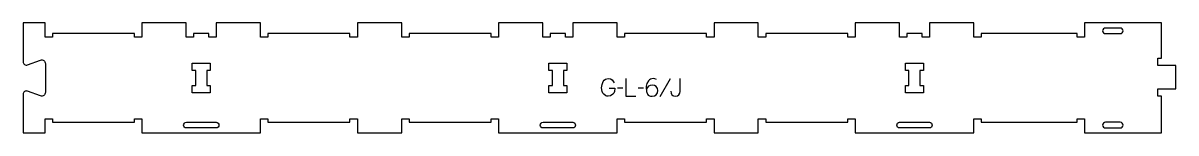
# Model space of a CAD drawing. Header units: millimetres. Extents: x -971 to 968, y -92 to 94.
import ezdxf

# ---------------------------------------------------------------- set-up
doc = ezdxf.new("R2010")
doc.units = ezdxf.units.MM
for name, color, linetype, true_color in [('1_ANYTOOL_1MMDEEP_LABELS_S', 2, 'Continuous', 0xffff00), ('3_ANYTOOL_CUTTHROUGH_INSID', 4, 'Continuous', 0x00ffff), ('4_ANYTOOL_CUTTHROUGH_OUTSI', 5, 'Continuous', 0x0000ff)]:
    doc.layers.add(name, color=color, linetype=linetype, true_color=true_color)

msp = doc.modelspace()

# ---------------------------------------------------------------- linework, layer by layer
at = {"layer": '1_ANYTOOL_1MMDEEP_LABELS_S'}
for p, q in [((37.7, -16.1), (28.9, -16.2)), ((72.6, -16.1), (63.8, -16.2)), ((117.3, -0.5), (100.1, -31.2))]:
    msp.add_line(p, q, dxfattribs=at)
for points in [[(14.8, -16.2), (24.6, -16.2), (23.5, -22.2), (22.4, -24.5), (20.8, -26.5), (17.2, -29.1), (13.2, -30), (11.1, -29.8), (9.2, -29.2), (5.6, -26.5), (4.1, -24.5), (3, -22), (2.1, -15.5), (2.8, -10.2), (4.8, -5.1), (6.4, -2.8), (8.4, -1.3), (10.9, -0.3), (13.8, 0), (17.1, -0.6), (19.7, -2.3), (23.4, -7.4)], [(42.8, 0), (42.8, -30), (59.9, -30)], [(94.4, -1.5), (91.7, -0.4), (88.8, 0), (86.4, -0.3), (84.3, -1), (82.4, -2.3), (80.7, -4.2), (78.4, -8.4), (77.2, -12.9), (77, -14.7), (77.4, -22.2), (79.2, -26.2), (80.6, -27.9), (82.4, -29.1), (84.6, -29.8), (87.1, -30), (91, -29.3), (94.1, -27.4), (96, -24.4), (96.7, -20.5), (96, -16.6), (95.2, -15), (94, -13.7), (91, -11.9), (87.1, -11.3), (83.6, -11.8), (80.9, -13.2), (78.7, -15.6), (76.9, -18.8)], [(118.3, -21.5), (118.9, -24.7), (120.5, -27.4), (121.7, -28.6), (123.1, -29.4), (126.3, -30), (129.5, -29.4), (131.9, -27.6), (133.5, -25), (134.1, -21.9), (134.1, 0)]]:
    msp.add_lwpolyline(points, dxfattribs=at)
at = {"layer": '3_ANYTOOL_CUTTHROUGH_INSID'}
for points in [[(874.8, 85.1), (849.8, 85.1, 1), (849.8, 75.6), (874.8, 75.6, 1)], [(-646.5, -83.4), (-696.5, -83.4, -1), (-696.5, -73.9), (-646.5, -73.9, -1)], [(-46.5, -83.4), (-96.5, -83.4, -1), (-96.5, -73.9), (-46.5, -73.9, -1)], [(553.5, -83.4), (503.5, -83.4, -1), (503.5, -73.9), (553.5, -73.9, -1)], [(874.8, -83.4, 1), (874.8, -73.9), (849.8, -73.9, 1), (849.8, -83.4)]]:
    msp.add_lwpolyline(points, format="xyb", close=True, dxfattribs=at)
for points in [[(-662.3, 13.6), (-662.3, -11.9), (-656.3, -11.9), (-656.3, -24.4), (-686.8, -24.4), (-686.8, -11.9), (-680.8, -11.9), (-680.8, 13.6), (-686.8, 13.6), (-686.8, 26.1), (-656.3, 26.1), (-656.3, 13.6)], [(-62.3, 13.6), (-62.3, -11.9), (-56.3, -11.9), (-56.3, -24.4), (-86.8, -24.4), (-86.8, -11.9), (-80.8, -11.9), (-80.8, 13.6), (-86.8, 13.6), (-86.8, 26.1), (-56.3, 26.1), (-56.3, 13.6)], [(537.7, 13.6), (537.7, -11.9), (543.7, -11.9), (543.7, -24.4), (513.2, -24.4), (513.2, -11.9), (519.2, -11.9), (519.2, 13.6), (513.2, 13.6), (513.2, 26.1), (543.7, 26.1), (543.7, 13.6)]]:
    msp.add_lwpolyline(points, close=True, dxfattribs=at)
at = {"layer": '4_ANYTOOL_CUTTHROUGH_OUTSI'}
msp.add_lwpolyline([(-971.3, 28.4, 0.522099), (-963.6, 23), (-941.9, 31.1, -0.015611), (-941.8, 31.1, -0.502397), (-933.8, 25.1), (-933.8, -23.4, -0.502397), (-941.8, -29.4, -0.015604), (-941.9, -29.4), (-963.6, -21.4, 0.522094), (-971.3, -26.8), (-971.3, -91.9), (-934.3, -91.9), (-934.3, -68.2, -0.414214), (-934, -67.9), (-922, -67.9, -0.414214), (-921.8, -68.2), (-921.8, -73.9), (-783.8, -73.9), (-783.8, -68.2, -0.414214), (-783.5, -67.9), (-771.5, -67.9, -0.414214), (-771.3, -68.2), (-771.3, -91.9), (-571.8, -91.9), (-571.8, -68.2, -0.414214), (-571.5, -67.9), (-559.5, -67.9, -0.414214), (-559.3, -68.2), (-559.3, -73.9), (-421.3, -73.9), (-421.3, -68.2, -0.414214), (-421, -67.9), (-409, -67.9, -0.414214), (-408.8, -68.2), (-408.8, -91.9), (-334.3, -91.9), (-334.3, -68.2, -0.414214), (-334, -67.9), (-322, -67.9, -0.414214), (-321.8, -68.2), (-321.8, -73.9), (-183.8, -73.9), (-183.8, -68.2, -0.414214), (-183.5, -67.9), (-171.5, -67.9, -0.414214), (-171.3, -68.2), (-171.3, -91.9), (28.2, -91.9), (28.2, -68.2, -0.414214), (28.5, -67.9), (40.5, -67.9, -0.414214), (40.7, -68.2), (40.7, -73.9), (178.7, -73.9), (178.7, -68.2, -0.414214), (179, -67.9), (191, -67.9, -0.414214), (191.2, -68.2), (191.2, -91.9), (265.7, -91.9), (265.7, -68.2, -0.414214), (266, -67.9), (278, -67.9, -0.414214), (278.2, -68.2), (278.2, -73.9), (416.2, -73.9), (416.2, -68.2, -0.414214), (416.5, -67.9), (428.5, -67.9, -0.414214), (428.7, -68.2), (428.7, -91.9), (628.2, -91.9), (628.2, -68.2, -0.414214), (628.5, -67.9), (640.5, -67.9, -0.414214), (640.7, -68.2), (640.7, -73.9), (802.3, -73.9), (802.3, -68.2, -0.414214), (802.5, -67.9), (814.5, -67.9, -0.414214), (814.8, -68.2), (814.8, -91.9), (944.1, -91.9), (944.1, -30), (938.3, -30, -0.414214), (938.1, -29.7), (938.1, -17.7, -0.414214), (938.3, -17.5), (968.4, -17.5), (968.4, 22), (938.3, 22, -0.414214), (938.1, 22.3), (938.1, 34.3, -0.414214), (938.3, 34.5), (944.1, 34.5), (944.1, 93.6), (814.8, 93.6), (814.8, 69.8, -0.414214), (814.5, 69.6), (802.5, 69.6, -0.414214), (802.3, 69.8), (802.3, 75.6), (640.7, 75.6), (640.7, 69.8, -0.414214), (640.5, 69.6), (628.5, 69.6, -0.414214), (628.2, 69.8), (628.2, 93.6), (553.7, 93.6), (553.7, 69.8, -0.414214), (553.5, 69.6), (541.5, 69.6, -0.414214), (541.2, 69.8), (541.2, 75.6), (515.7, 75.6), (515.7, 69.8, -0.414214), (515.5, 69.6), (503.5, 69.6, -0.414214), (503.2, 69.8), (503.2, 93.6), (428.7, 93.6), (428.7, 69.8, -0.414214), (428.5, 69.6), (416.5, 69.6, -0.414214), (416.2, 69.8), (416.2, 75.6), (278.2, 75.6), (278.2, 69.8, -0.414214), (278, 69.6), (266, 69.6, -0.414214), (265.7, 69.8), (265.7, 93.6), (191.2, 93.6), (191.2, 69.8, -0.414214), (191, 69.6), (179, 69.6, -0.414214), (178.7, 69.8), (178.7, 75.6), (40.7, 75.6), (40.7, 69.8, -0.414214), (40.5, 69.6), (28.5, 69.6, -0.414214), (28.2, 69.8), (28.2, 93.6), (-46.3, 93.6), (-46.3, 69.8, -0.414214), (-46.5, 69.6), (-58.5, 69.6, -0.414214), (-58.8, 69.8), (-58.8, 75.6), (-84.3, 75.6), (-84.3, 69.8, -0.414214), (-84.5, 69.6), (-96.5, 69.6, -0.414214), (-96.8, 69.8), (-96.8, 93.6), (-171.3, 93.6), (-171.3, 69.8, -0.414214), (-171.5, 69.6), (-183.5, 69.6, -0.414214), (-183.8, 69.8), (-183.8, 75.6), (-321.8, 75.6), (-321.8, 69.8, -0.414214), (-322, 69.6), (-334, 69.6, -0.414214), (-334.3, 69.8), (-334.3, 93.6), (-408.8, 93.6), (-408.8, 69.8, -0.414214), (-409, 69.6), (-421, 69.6, -0.414214), (-421.3, 69.8), (-421.3, 75.6), (-559.3, 75.6), (-559.3, 69.8, -0.414214), (-559.5, 69.6), (-571.5, 69.6, -0.414214), (-571.8, 69.8), (-571.8, 93.6), (-646.3, 93.6), (-646.3, 69.8, -0.414214), (-646.5, 69.6), (-658.5, 69.6, -0.414214), (-658.8, 69.8), (-658.8, 75.6), (-684.3, 75.6), (-684.3, 69.8, -0.414214), (-684.5, 69.6), (-696.5, 69.6, -0.414214), (-696.8, 69.8), (-696.8, 93.6), (-771.3, 93.6), (-771.3, 69.8, -0.414214), (-771.5, 69.6), (-783.5, 69.6, -0.414214), (-783.8, 69.8), (-783.8, 75.6), (-921.8, 75.6), (-921.8, 69.8, -0.414214), (-922, 69.6), (-934, 69.6, -0.414214), (-934.3, 69.8), (-934.3, 93.6), (-971.3, 93.6)], format="xyb", close=True, dxfattribs=at)

doc.saveas('drawing.dxf')
